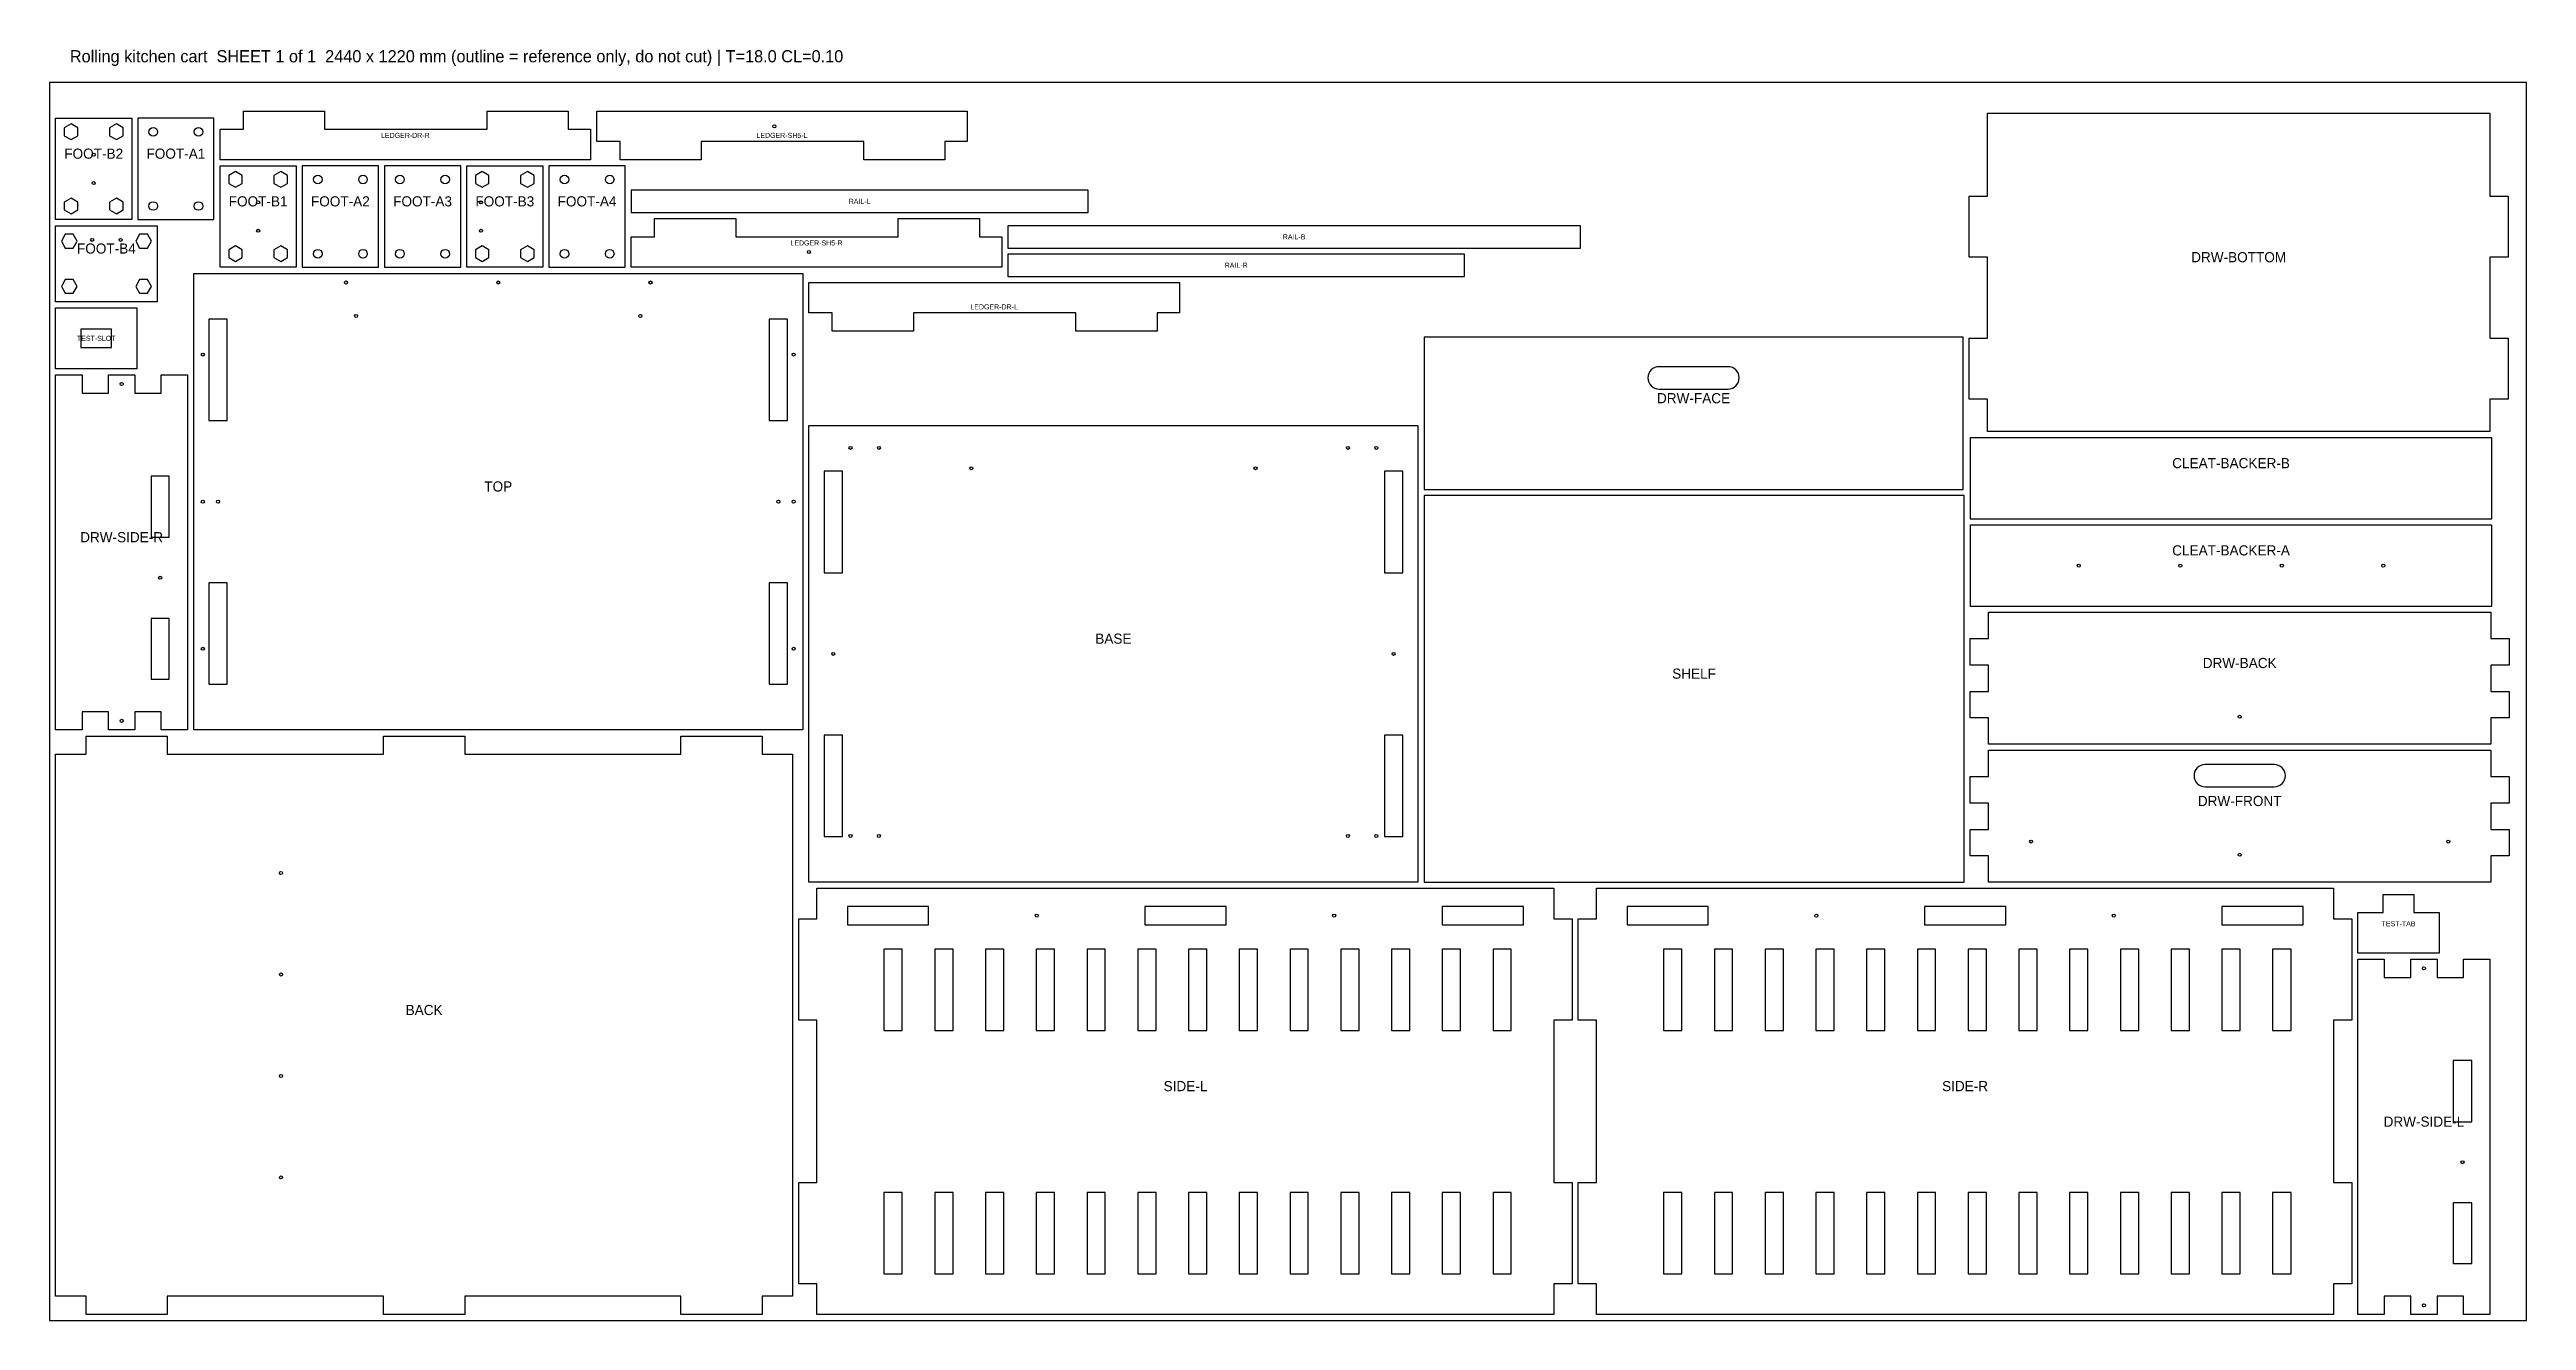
# Model space of a CAD drawing. Header units: millimetres. Extents: x 0 to 2440, y 0 to 1253.
import ezdxf
from ezdxf.enums import TextEntityAlignment as Align

# ---------------------------------------------------------------- set-up
doc = ezdxf.new("R2010")
doc.units = ezdxf.units.MM
doc.layers.add('CUT', color=1, linetype='Continuous')
doc.layers.add('LABELS', color=5, linetype='Continuous')

msp = doc.modelspace()

# ---------------------------------------------------------------- linework, layer by layer
at = {"layer": 'CUT'}
for points in [[(81, 1185), (81, 1085), (6, 1085), (6, 1185)], [(14.5, 1175.5), (14.5, 1167.7), (21.2, 1163.9), (27.9, 1167.7), (27.9, 1175.5), (21.2, 1179.3)], [(59, 1167.7), (65.8, 1163.9), (72.5, 1167.7), (72.5, 1175.5), (65.8, 1179.3), (59, 1175.5)], [(162, 1185), (87, 1185), (87, 1085), (162, 1085)], [(431, 1192), (511, 1192), (511, 1174), (533, 1174), (533, 1144), (168, 1144), (168, 1174), (191, 1174), (191, 1192), (271, 1192), (271, 1174), (431, 1174)], [(882, 1144), (802, 1144), (802, 1162), (642, 1162), (642, 1144), (562, 1144), (562, 1162), (539, 1162), (539, 1192), (904, 1192), (904, 1162), (882, 1162)], [(1891, 968), (1909, 968), (1909, 1048), (1891, 1048), (1891, 1108), (1909, 1108), (1909, 1190), (2404, 1190), (2404, 1108), (2422, 1108), (2422, 1048), (2404, 1048), (2404, 968), (2422, 968), (2422, 908), (2404, 908), (2404, 876), (1909, 876), (1909, 908), (1891, 908)], [(243, 1138), (243, 1038), (168, 1038), (168, 1138)], [(176.6, 1128.5), (176.6, 1120.7), (183.2, 1116.9), (189.9, 1120.7), (189.9, 1128.5), (183.2, 1132.3)], [(221.1, 1120.7), (227.8, 1116.9), (234.4, 1120.7), (234.4, 1128.5), (227.8, 1132.3), (221.1, 1128.5)], [(324, 1138), (249, 1138), (249, 1038), (324, 1038)], [(405, 1138), (330, 1138), (330, 1038), (405, 1038)], [(486, 1138), (486, 1038), (411, 1038), (411, 1138)], [(419.6, 1128.5), (419.6, 1120.7), (426.2, 1116.9), (432.9, 1120.7), (432.9, 1128.5), (426.2, 1132.3)], [(464.1, 1120.7), (470.8, 1116.9), (477.4, 1120.7), (477.4, 1128.5), (470.8, 1132.3), (464.1, 1128.5)], [(567, 1138), (492, 1138), (492, 1038), (567, 1038)], [(21.2, 1090.7), (27.9, 1094.5), (27.9, 1102.3), (21.2, 1106.1), (14.5, 1102.3), (14.5, 1094.5)], [(72.5, 1094.5), (72.5, 1102.3), (65.8, 1106.1), (59, 1102.3), (59, 1094.5), (65.8, 1090.7)], [(1023, 1092), (1023, 1114), (573, 1114), (573, 1092)], [(106, 1004), (6, 1004), (6, 1079), (106, 1079)], [(836, 1086), (916, 1086), (916, 1068), (938, 1068), (938, 1038), (573, 1038), (573, 1068), (596, 1068), (596, 1086), (676, 1086), (676, 1068), (836, 1068)], [(1508, 1057), (1508, 1079), (944, 1079), (944, 1057)], [(11.7, 1063.8), (15.5, 1057), (23.3, 1057), (27.1, 1063.8), (23.3, 1070.5), (15.5, 1070.5)], [(96.5, 1070.5), (88.7, 1070.5), (84.9, 1063.8), (88.7, 1057), (96.5, 1057), (100.3, 1063.8)], [(183.2, 1043.7), (189.9, 1047.5), (189.9, 1055.3), (183.2, 1059.1), (176.6, 1055.3), (176.6, 1047.5)], [(234.4, 1047.5), (234.4, 1055.3), (227.8, 1059.1), (221.1, 1055.3), (221.1, 1047.5), (227.8, 1043.7)], [(426.2, 1043.7), (432.9, 1047.5), (432.9, 1055.3), (426.2, 1059.1), (419.6, 1055.3), (419.6, 1047.5)], [(477.4, 1047.5), (477.4, 1055.3), (470.8, 1059.1), (464.1, 1055.3), (464.1, 1047.5), (470.8, 1043.7)], [(1394, 1029), (1394, 1051), (944, 1051), (944, 1029)], [(15.5, 1012.5), (23.3, 1012.5), (27.1, 1019.2), (23.3, 1026), (15.5, 1026), (11.7, 1019.2)], [(88.7, 1026), (84.9, 1019.2), (88.7, 1012.5), (96.5, 1012.5), (100.3, 1019.2), (96.5, 1026)], [(742, 582), (142, 582), (142, 1032), (742, 1032)], [(1091, 975), (1011, 975), (1011, 993), (851, 993), (851, 975), (771, 975), (771, 993), (748, 993), (748, 1023), (1113, 1023), (1113, 993), (1091, 993)], [(6, 938), (6, 998), (86, 998), (86, 938)], [(61, 977), (30.9, 977), (30.9, 959), (61, 959)], [(156.9, 887), (175.1, 887), (175.1, 987), (156.9, 987)], [(727, 987), (709, 987), (709, 887), (727, 887)], [(1885, 819), (1885, 969), (1354, 969), (1354, 819)], [(110, 914), (110, 932), (136, 932), (136, 582), (110, 582), (110, 600), (84, 600), (84, 582), (58, 582), (58, 600), (32, 600), (32, 582), (6, 582), (6, 932), (32, 932), (32, 914), (58, 914), (58, 932), (84, 932), (84, 914)], [(1348, 432), (748, 432), (748, 882), (1348, 882)], [(2406, 790), (2406, 870), (1892, 870), (1892, 790)], [(100, 832), (100, 772), (118, 772), (118, 832)], [(763, 737), (781, 737), (781, 837), (763, 837)], [(1333, 837), (1315, 837), (1315, 737), (1333, 737)], [(1886, 432), (1886, 813), (1354, 813), (1354, 432)], [(2406, 704), (2406, 784), (1892, 784), (1892, 704)], [(175.1, 627), (175.1, 727), (156.9, 727), (156.9, 627)], [(709, 727), (709, 627), (727, 627), (727, 727)], [(100, 632), (118, 632), (118, 692), (100, 692)], [(1910, 568), (1910, 594), (1892, 594), (1892, 620), (1910, 620), (1910, 646), (1892, 646), (1892, 672), (1910, 672), (1910, 698), (2405, 698), (2405, 672), (2423, 672), (2423, 646), (2405, 646), (2405, 620), (2423, 620), (2423, 594), (2405, 594), (2405, 568)], [(622, 6), (622, 24), (409, 24), (409, 6), (329, 6), (329, 24), (116, 24), (116, 6), (36, 6), (36, 24), (6, 24), (6, 558), (36, 558), (36, 576), (116, 576), (116, 558), (329, 558), (329, 576), (409, 576), (409, 558), (622, 558), (622, 576), (702, 576), (702, 558), (732, 558), (732, 24), (702, 24), (702, 6)], [(781, 476.9), (781, 577), (763, 577), (763, 476.9)], [(1315, 577), (1315, 476.9), (1333, 476.9), (1333, 577)], [(1910, 432), (1910, 458), (1892, 458), (1892, 484), (1910, 484), (1910, 510), (1892, 510), (1892, 536), (1910, 536), (1910, 562), (2405, 562), (2405, 536), (2423, 536), (2423, 510), (2405, 510), (2405, 484), (2423, 484), (2423, 458), (2405, 458), (2405, 432)], [(738, 396), (756, 396), (756, 426), (1482, 426), (1482, 396), (1500, 396), (1500, 296), (1482, 296), (1482, 136), (1500, 136), (1500, 36), (1482, 36), (1482, 6), (756, 6), (756, 36), (738, 36), (738, 136), (756, 136), (756, 296), (738, 296)], [(1506, 396), (1524, 396), (1524, 426), (2250, 426), (2250, 396), (2268, 396), (2268, 296), (2250, 296), (2250, 136), (2268, 136), (2268, 36), (2250, 36), (2250, 6), (1524, 6), (1524, 36), (1506, 36), (1506, 136), (1524, 136), (1524, 296), (1506, 296)], [(2354, 402), (2354, 362), (2274, 362), (2274, 402), (2299, 402), (2299, 420), (2329, 420), (2329, 402)], [(866, 389.9), (866, 408.1), (786, 408.1), (786, 389.9)], [(1159, 408.1), (1079, 408.1), (1079, 389.9), (1159, 389.9)], [(1372, 408.1), (1372, 389.9), (1452, 389.9), (1452, 408.1)], [(1634, 389.9), (1634, 408.1), (1554, 408.1), (1554, 389.9)], [(1927, 408.1), (1847, 408.1), (1847, 389.9), (1927, 389.9)], [(2139.9, 408.1), (2139.9, 389.9), (2220.1, 389.9), (2220.1, 408.1)], [(822, 366.1), (822, 285.9), (840, 285.9), (840, 366.1)], [(890, 285.9), (890, 366.1), (872, 366.1), (872, 285.9)], [(940, 285.9), (940, 366.1), (922, 366.1), (922, 285.9)], [(972, 366.1), (972, 285.9), (990, 285.9), (990, 366.1)], [(1040, 285.9), (1040, 366.1), (1022, 366.1), (1022, 285.9)], [(1072, 366.1), (1072, 285.9), (1090, 285.9), (1090, 366.1)], [(1140, 285.9), (1140, 366.1), (1122, 366.1), (1122, 285.9)], [(1172, 366.1), (1172, 285.9), (1190, 285.9), (1190, 366.1)], [(1222, 366.1), (1222, 285.9), (1240, 285.9), (1240, 366.1)], [(1290, 285.9), (1290, 366.1), (1272, 366.1), (1272, 285.9)], [(1322, 366.1), (1322, 285.9), (1340, 285.9), (1340, 366.1)], [(1390, 285.9), (1390, 366.1), (1372, 366.1), (1372, 285.9)], [(1422, 366.1), (1422, 285.9), (1440, 285.9), (1440, 366.1)], [(1590, 366.1), (1590, 285.9), (1608, 285.9), (1608, 366.1)], [(1658, 285.9), (1658, 366.1), (1640, 366.1), (1640, 285.9)], [(1708, 285.9), (1708, 366.1), (1690, 366.1), (1690, 285.9)], [(1740, 366.1), (1740, 285.9), (1758, 285.9), (1758, 366.1)], [(1808, 285.9), (1808, 366.1), (1790, 366.1), (1790, 285.9)], [(1840, 366.1), (1840, 285.9), (1858, 285.9), (1858, 366.1)], [(1908, 285.9), (1908, 366.1), (1890, 366.1), (1890, 285.9)], [(1940, 366.1), (1940, 285.9), (1958, 285.9), (1958, 366.1)], [(1990, 366.1), (1990, 285.9), (2008, 285.9), (2008, 366.1)], [(2058.1, 285.9), (2058.1, 366.1), (2040, 366.1), (2040, 285.9)], [(2089.9, 366.1), (2089.9, 285.9), (2108.1, 285.9), (2108.1, 366.1)], [(2158.1, 285.9), (2158.1, 366.1), (2139.9, 366.1), (2139.9, 285.9)], [(2189.9, 366.1), (2189.9, 285.9), (2208.1, 285.9), (2208.1, 366.1)], [(2378.1, 338), (2378.1, 356), (2404, 356), (2404, 6), (2378.1, 6), (2378.1, 24), (2351.9, 24), (2351.9, 6), (2326.1, 6), (2326.1, 24), (2299.9, 24), (2299.9, 6), (2274, 6), (2274, 356), (2299.9, 356), (2299.9, 338), (2326.1, 338), (2326.1, 356), (2351.9, 356), (2351.9, 338)], [(2367.9, 256.1), (2367.9, 195.9), (2386.1, 195.9), (2386.1, 256.1)], [(822, 46), (840, 46), (840, 126), (822, 126)], [(890, 126), (872, 126), (872, 46), (890, 46)], [(940, 126), (922, 126), (922, 46), (940, 46)], [(972, 46), (990, 46), (990, 126), (972, 126)], [(1040, 126), (1022, 126), (1022, 46), (1040, 46)], [(1072, 46), (1090, 46), (1090, 126), (1072, 126)], [(1140, 126), (1122, 126), (1122, 46), (1140, 46)], [(1172, 46), (1190, 46), (1190, 126), (1172, 126)], [(1222, 46), (1240, 46), (1240, 126), (1222, 126)], [(1290, 126), (1272, 126), (1272, 46), (1290, 46)], [(1322, 46), (1340, 46), (1340, 126), (1322, 126)], [(1390, 126), (1372, 126), (1372, 46), (1390, 46)], [(1422, 46), (1440, 46), (1440, 126), (1422, 126)], [(1590, 46), (1608, 46), (1608, 126), (1590, 126)], [(1658, 126), (1640, 126), (1640, 46), (1658, 46)], [(1708, 126), (1690, 126), (1690, 46), (1708, 46)], [(1740, 46), (1758, 46), (1758, 126), (1740, 126)], [(1808, 126), (1790, 126), (1790, 46), (1808, 46)], [(1840, 46), (1858, 46), (1858, 126), (1840, 126)], [(1908, 126), (1890, 126), (1890, 46), (1908, 46)], [(1940, 46), (1958, 46), (1958, 126), (1940, 126)], [(1990, 46), (2008, 46), (2008, 126), (1990, 126)], [(2058.1, 126), (2040, 126), (2040, 46), (2058.1, 46)], [(2089.9, 46), (2108.1, 46), (2108.1, 126), (2089.9, 126)], [(2158.1, 126), (2139.9, 126), (2139.9, 46), (2158.1, 46)], [(2189.9, 46), (2208.1, 46), (2208.1, 126), (2189.9, 126)], [(2367.9, 56), (2386.1, 56), (2386.1, 116), (2367.9, 116)]]:
    msp.add_lwpolyline(points, close=True, dxfattribs=at)
for points in [[(1585.5, 918), (1653.5, 918, 1), (1653.5, 940), (1585.5, 940, 1)], [(2123.5, 526), (2191.5, 526, 1), (2191.5, 548), (2123.5, 548, 1)]]:
    msp.add_lwpolyline(points, format="xyb", close=True, dxfattribs=at)
for centre, radius in [((102.2, 1171.6), 4.25), ((146.8, 1171.6), 4.25), ((714, 1177), 1.5), ((43.5, 1149), 1.5), ((43.5, 1121), 1.5), ((264.2, 1124.6), 4.25), ((308.8, 1124.6), 4.25), ((345.2, 1124.6), 4.25), ((389.8, 1124.6), 4.25), ((507.2, 1124.6), 4.25), ((551.8, 1124.6), 4.25), ((102.2, 1098.4), 4.25), ((146.8, 1098.4), 4.25), ((205.5, 1102), 1.5), ((425, 1102), 1.5), ((205.5, 1074), 1.5), ((425, 1074), 1.5), ((42, 1065), 1.5), ((70, 1065), 1.5), ((264.2, 1051.4), 4.25), ((308.8, 1051.4), 4.25), ((345.2, 1051.4), 4.25), ((389.8, 1051.4), 4.25), ((507.2, 1051.4), 4.25), ((551.8, 1051.4), 4.25), ((748, 1053), 1.5), ((292, 1023), 1.5), ((442, 1023), 1.5), ((592, 1023), 1.5), ((302, 990), 1.5), ((582, 990), 1.5), ((151, 952), 1.5), ((733, 952), 1.5), ((71, 923), 1.5), ((789, 860), 1.5), ((817, 860), 1.5), ((1279, 860), 1.5), ((1307, 860), 1.5), ((908, 840), 1.5), ((1188, 840), 1.5), ((151, 807), 1.5), ((166, 807), 1.5), ((718, 807), 1.5), ((733, 807), 1.5), ((109, 732), 1.5), ((1999, 744), 1.5), ((2099, 744), 1.5), ((2199, 744), 1.5), ((2299, 744), 1.5), ((151, 662), 1.5), ((733, 662), 1.5), ((772, 657), 1.5), ((1324, 657), 1.5), ((71, 591), 1.5), ((2157.5, 595), 1.5), ((789, 477.5), 1.5), ((817, 477.5), 1.5), ((1279, 477.5), 1.5), ((1307, 477.5), 1.5), ((1952, 472), 1.5), ((2363, 472), 1.5), ((228, 441), 1.5), ((2157.5, 459), 1.5), ((972.5, 399), 1.5), ((1265.5, 399), 1.5), ((1740.5, 399), 1.5), ((2033.5, 399), 1.5), ((228, 341), 1.5), ((2339, 347), 1.5), ((228, 241), 1.5), ((2377, 156), 1.5), ((228, 141), 1.5), ((2339, 15), 1.5)]:
    msp.add_circle(centre, radius, dxfattribs=at)
at = {"layer": 'LABELS'}
msp.add_lwpolyline([(0, 0), (2440, 0), (2440, 1220), (0, 1220)], close=True, dxfattribs=at)

# ---------------------------------------------------------------- texts
msp.add_text('Rolling kitchen cart  SHEET 1 of 1  2440 x 1220 mm (outline = reference only, do not cut) | T=18.0 CL=0.10', height=12, dxfattribs=at).set_placement((20, 1240))
for s, height, p in [('FOOT-B2', 10, (43.5, 1150)), ('FOOT-A1', 10, (124.5, 1150)), ('LEDGER-DR-R', 5, (350.5, 1168)), ('LEDGER-SH5-L', 5, (721.5, 1168)), ('FOOT-B1', 10, (205.5, 1103)), ('FOOT-A2', 10, (286.5, 1103)), ('FOOT-A3', 10, (367.5, 1103)), ('FOOT-B3', 10, (448.5, 1103)), ('FOOT-A4', 10, (529.5, 1103)), ('RAIL-L', 5, (798, 1103)), ('FOOT-B4', 10, (56, 1056.5)), ('LEDGER-SH5-R', 5, (755.5, 1062)), ('RAIL-B', 5, (1226, 1068)), ('DRW-BOTTOM', 10, (2156.5, 1048)), ('RAIL-R', 5, (1169, 1040)), ('LEDGER-DR-L', 5, (930.5, 999)), ('TEST-SLOT', 5, (46, 968)), ('DRW-FACE', 10, (1619.5, 909)), ('CLEAT-BACKER-B', 10, (2149, 845)), ('TOP', 10, (442, 822)), ('DRW-SIDE-R', 10, (71, 772)), ('CLEAT-BACKER-A', 10, (2149, 759)), ('BASE', 10, (1048, 672)), ('SHELF', 10, (1620, 637.5)), ('DRW-BACK', 10, (2157.5, 648)), ('DRW-FRONT', 10, (2157.5, 512)), ('TEST-TAB', 5, (2314, 391)), ('BACK', 10, (369, 306)), ('SIDE-L', 10, (1119, 231)), ('SIDE-R', 10, (1887, 231)), ('DRW-SIDE-L', 10, (2339, 196))]:
    msp.add_text(s, height=height, dxfattribs=at).set_placement(p, align=Align.MIDDLE_CENTER)

doc.saveas('drawing.dxf')
